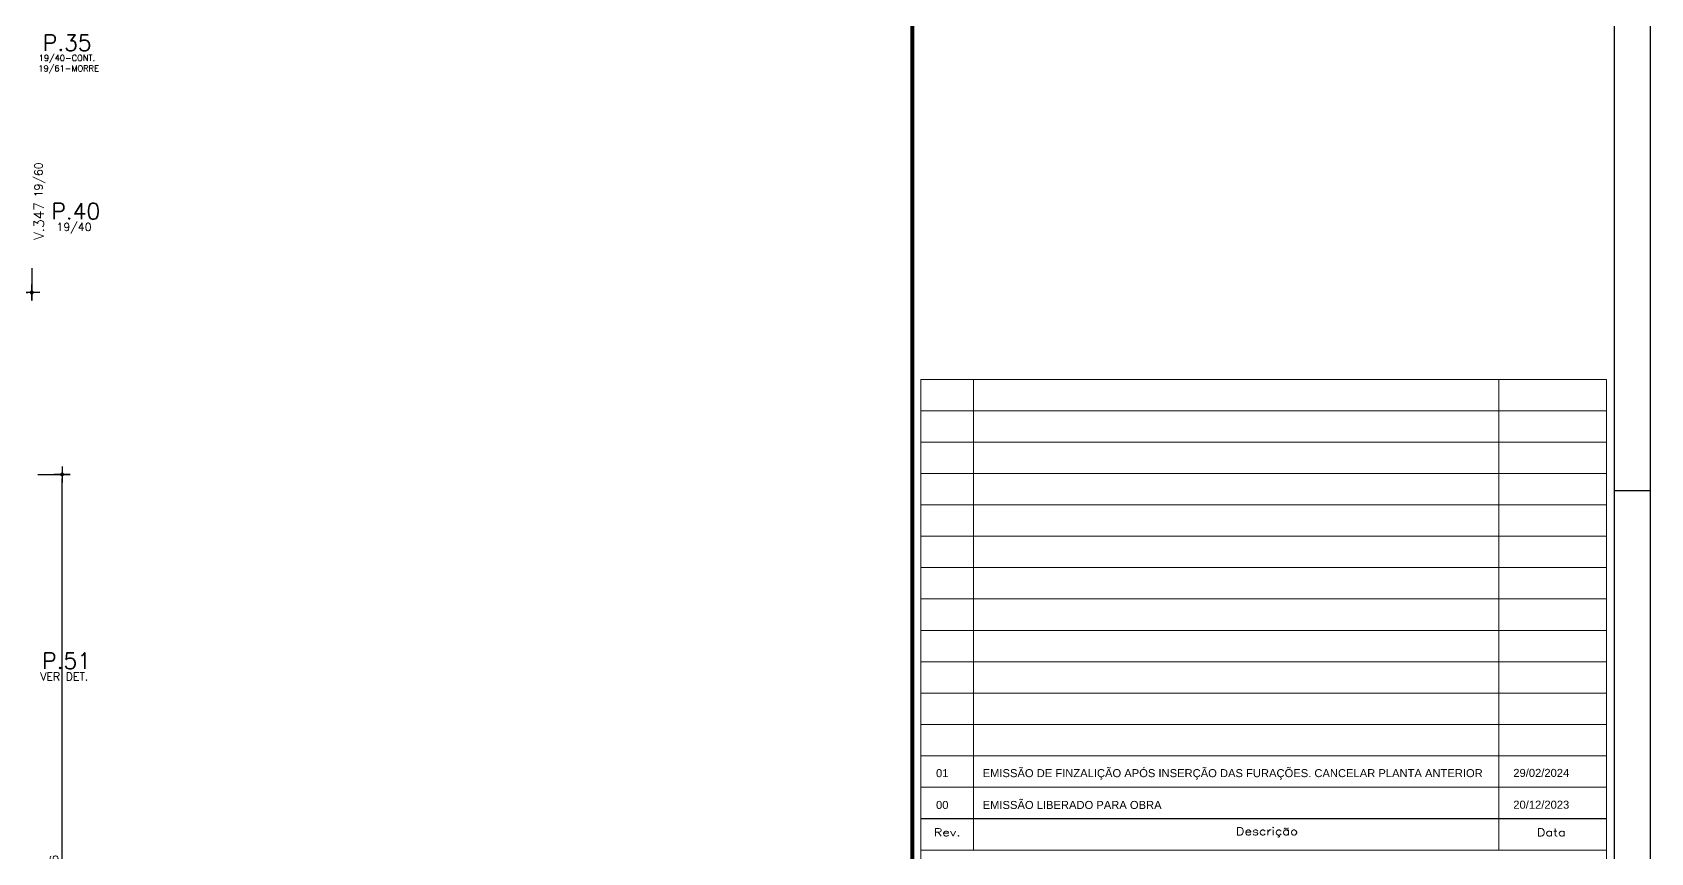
# Model space of a CAD drawing. Header units: inches. Extents: x 0 to 5940, y 0 to 4205.
# Drawn here: x 3918 to 5940, y 1048 to 2072 of the extents above; entities that cross this region are included whole.
import ezdxf

# ---------------------------------------------------------------- set-up
doc = ezdxf.new("R2010")
doc.units = ezdxf.units.IN
doc.header["$LTSCALE"] = 50
doc.header["$MEASUREMENT"] = 0
doc.layers.get('0').update_dxf_attribs({"color": 1})
for name, color, linetype in [('2', 3, 'Continuous'), ('COTA', 6, 'Continuous'), ('FO-TEXTO-VIGAS', 3, 'Continuous'), ('FOLHA', 7, 'Continuous')]:
    doc.layers.add(name, color=color, linetype=linetype)
doc.layers.add('FO-Textos dos pilares', color=3, linetype='Continuous', lineweight=20)
doc.styles.add('ROMANS', font='romans.shx')
doc.styles.get("Standard").update_dxf_attribs({"font": 'arial.ttf'})
doc.styles.add('TEXTO1', font='romans.shx', dxfattribs={"width": 1.25, "height": 0.175})
doc.dimstyles.new('COTA_50', dxfattribs={"dimscale": 5, "dimtxt": 2, "dimasz": 1, "dimexe": 2, "dimexo": 1.5, "dimgap": 1, "dimtad": 1, "dimzin": 12, "dimdsep": 46, "dimtxsty": 'ROMANS', "dimblk1": 'COTA', "dimblk2": 'COTA', "dimsah": 1, "dimcen": -4, "dimdle": 1.5, "dimclrd": 6, "dimclre": 6, "dimclrt": 3, "dimadec": 0, "dimazin": 0, "dimtfac": 1, "dimtofl": 0, "dimtmove": 0, "dimatfit": 3, "dimldrblk": 'COTA', "dimfxl": 1, "dimtolj": 1, "dimtzin": 12, "dimarcsym": 0})

# ---------------------------------------------------------------- blocks, each defined once
blk = doc.blocks.new('COTA')
at = {"layer": 'COTA'}
for p, q in [((2, 0), (-2, 0)), ((0, -2), (0, 2))]:
    blk.add_line(p, q, dxfattribs=at)
at = {"layer": 'COTA', "const_width": 0.5}
blk.add_lwpolyline([(-0.25, 0, 1), (0.25, 0, 1)], format="xyb", close=True, dxfattribs=at)
blk = doc.blocks.new('*D393')
at = {"color": 6, "lineweight": -2, "transparency": 16777216}
for p, q in [((3725, 1777.7), (3725, 1737.3)), ((3917.5, 1777.7), (3917.5, 1737.3)), ((3730, 1747.3), (3912.5, 1747.3))]:
    blk.add_line(p, q, dxfattribs=at)
at = {"layer": 'Defpoints', "color": 0, "transparency": 16777216}
for p in [(3725, 1785.2), (3917.5, 1785.2), (3917.5, 1747.3)]:
    blk.add_point(p, dxfattribs=at)
at = {"color": 6, "lineweight": -2, "transparency": 16777216, "xscale": 5, "yscale": 5, "zscale": 5, "rotation": 180}
blk.add_blockref('COTA', (3725, 1747.3), dxfattribs=at)
at = {"color": 6, "lineweight": -2, "transparency": 16777216, "xscale": 5, "yscale": 5, "zscale": 5}
blk.add_blockref('COTA', (3917.5, 1747.3), dxfattribs=at)
at = {"color": 3, "transparency": 16777216, "insert": (3821.3, 1757.3), "char_height": 10, "attachment_point": 5, "style": 'ROMANS'}
blk.add_mtext('\\A1;192.47', dxfattribs=at)
blk = doc.blocks.new('*D477')
at = {"color": 6, "lineweight": -2, "transparency": 16777216}
for p, q in [((3925, 1520), (3965.3, 1520)), ((3955.3, 549), (3955.3, 1515)), ((3925, 544), (3965.3, 544))]:
    blk.add_line(p, q, dxfattribs=at)
at = {"layer": 'Defpoints', "color": 0, "transparency": 16777216}
for p in [(3917.5, 1520), (3955.3, 1520), (3917.5, 544)]:
    blk.add_point(p, dxfattribs=at)
at = {"color": 6, "lineweight": -2, "transparency": 16777216, "xscale": 5, "yscale": 5, "zscale": 5}
for p, rotation in [((3955.3, 1520), 90), ((3955.3, 544), 270)]:
    blk.add_blockref('COTA', p, dxfattribs=dict(at, rotation=rotation))
at = {"color": 3, "transparency": 16777216, "insert": (3945.3, 1032), "char_height": 10, "attachment_point": 5, "rotation": 90, "style": 'ROMANS'}
blk.add_mtext('\\A1;976', dxfattribs=at)

msp = doc.modelspace()

# ---------------------------------------------------------------- linework, layer by layer
at = {"lineweight": 0}
for p, q in [((5028.2, 1638.698), (5028.2, 60)), ((5885, 1638.698), (5028.2, 1638.698)), ((5093.864, 1638.698), (5093.864, 1050.631)), ((5750.325, 1638.698), (5750.325, 1050.631)), ((5885, 1638.698), (5885, 60)), ((5885, 1599.53), (5028.2, 1599.53)), ((5885, 1560.362), (5028.2, 1560.362)), ((5885, 1560.362), (5028.2, 1560.362)), ((5885, 1521.194), (5028.2, 1521.194)), ((5885, 1521.194), (5028.2, 1521.194)), ((5885, 1482.026), (5028.2, 1482.026)), ((5885, 1442.858), (5028.2, 1442.858)), ((5885, 1403.69), (5028.2, 1403.69)), ((5885, 1364.522), (5028.2, 1364.522)), ((5885, 1364.522), (5028.2, 1364.522)), ((5885, 1325.354), (5028.2, 1325.354)), ((5885, 1286.186), (5028.2, 1286.186)), ((5885, 1247.018), (5028.2, 1247.018)), ((5885, 1207.85), (5028.2, 1207.85)), ((5885, 1168.682), (5028.2, 1168.682)), ((5885, 1129.514), (5028.2, 1129.514)), ((5885, 1090.346), (5028.2, 1090.346)), ((5885, 1089.799), (5028.2, 1089.799)), ((5885, 1050.631), (5028.2, 1050.631)), ((5885, 1050.631), (5028.2, 1050.631))]:
    msp.add_line(p, q, dxfattribs=at)
at = {"layer": 'FOLHA', "color": 1}
msp.add_line((5895, 50), (5895, 4155), dxfattribs=at)
at = {"layer": 'FOLHA'}
msp.add_line((5895, 1500), (5940, 1500), dxfattribs=at)
msp.add_lwpolyline([(0, 4205), (0, 0), (5940, 0), (5940, 4205)], close=True, dxfattribs=at)
at = {"layer": 'FOLHA', "color": 252, "const_width": 5}
msp.add_lwpolyline([(5017.5, 60), (5017.5, 4145)], dxfattribs=at)

# ---------------------------------------------------------------- texts
at = {"lineweight": 0, "char_height": 9.576, "width": 65.664, "attachment_point": 5, "style": 'TEXTO1'}
for s, insert in [('Rev.', (5061.032, 1073.066)), ('Descrição', (5460.603, 1073.066)), ('Data', (5815.922, 1073.066))]:
    msp.add_mtext(s, dxfattribs=dict(at, insert=insert))
at = {"layer": '2', "linetype": 'Continuous'}
for s, p in [('EMISSÃO DE FINZALIÇÃO APÓS INSERÇÃO DAS FURAÇÕES. CANCELAR PLANTA ANTERIOR', (5105.451, 1142.008)), ('29/02/2024', (5768.405, 1142.304)), ('01', (5047.223, 1142.008)), ('00', (5047.223, 1102.293)), ('EMISSÃO LIBERADO PARA OBRA', (5105.451, 1102.293)), ('20/12/2023', (5768.405, 1102.589))]:
    msp.add_text(s, height=10, dxfattribs=at).set_placement(p)
at = {"layer": 'FO-TEXTO-VIGAS', "style": 'ROMANS'}
msp.add_text('19/60', height=10, rotation=90, dxfattribs=at).set_placement((3930.879, 1866.126))
at = {"layer": 'FO-TEXTO-VIGAS', "color": 1, "style": 'ROMANS'}
msp.add_text('V.347', height=12.5, rotation=90, dxfattribs=at).set_placement((3932.711, 1812.889))
at = {"layer": 'FO-Textos dos pilares', "color": 1, "style": 'ROMANS'}
for s, p in [('P.35', (3931.333, 2049.159)), ('P.40', (3942.072, 1838.804)), ('P.51', (3930.574, 1277.346))]:
    msp.add_text(s, height=20, dxfattribs=at).set_placement(p)
at = {"layer": 'FO-Textos dos pilares', "color": 4, "style": 'ROMANS'}
for s, p in [('19/40-CONT.', (3926.224, 2036.406)), ('19/61-MORRE', (3925.79, 2023.397))]:
    msp.add_text(s, height=7.5, dxfattribs=at).set_placement(p)
at = {"layer": 'FO-Textos dos pilares', "color": 3, "style": 'ROMANS'}
for s, p in [('19/40', (3948.449, 1824.111)), ('VER DET.', (3928.08, 1262.654))]:
    msp.add_text(s, height=10, dxfattribs=at).set_placement(p)

# ---------------------------------------------------------------- dimensions: what is measured, and where the dimension line sits
dim = msp.add_linear_dim(base=(3917.491, 1747.278), p1=(3725.024, 1785.207), p2=(3917.491, 1785.207), dimstyle='COTA_50')
dim.commit()
dim.dimension.update_dxf_attribs({"geometry": '*D393', "text_midpoint": (3821.258, 1757.278)})
dim = msp.add_linear_dim(base=(3955.265, 1520.008), p1=(3917.491, 544.008), p2=(3917.491, 1520.008), angle=90, dimstyle='COTA_50')
dim.commit()
dim.dimension.update_dxf_attribs({"geometry": '*D477', "text_midpoint": (3945.265, 1032.008)})

doc.saveas('drawing.dxf')
